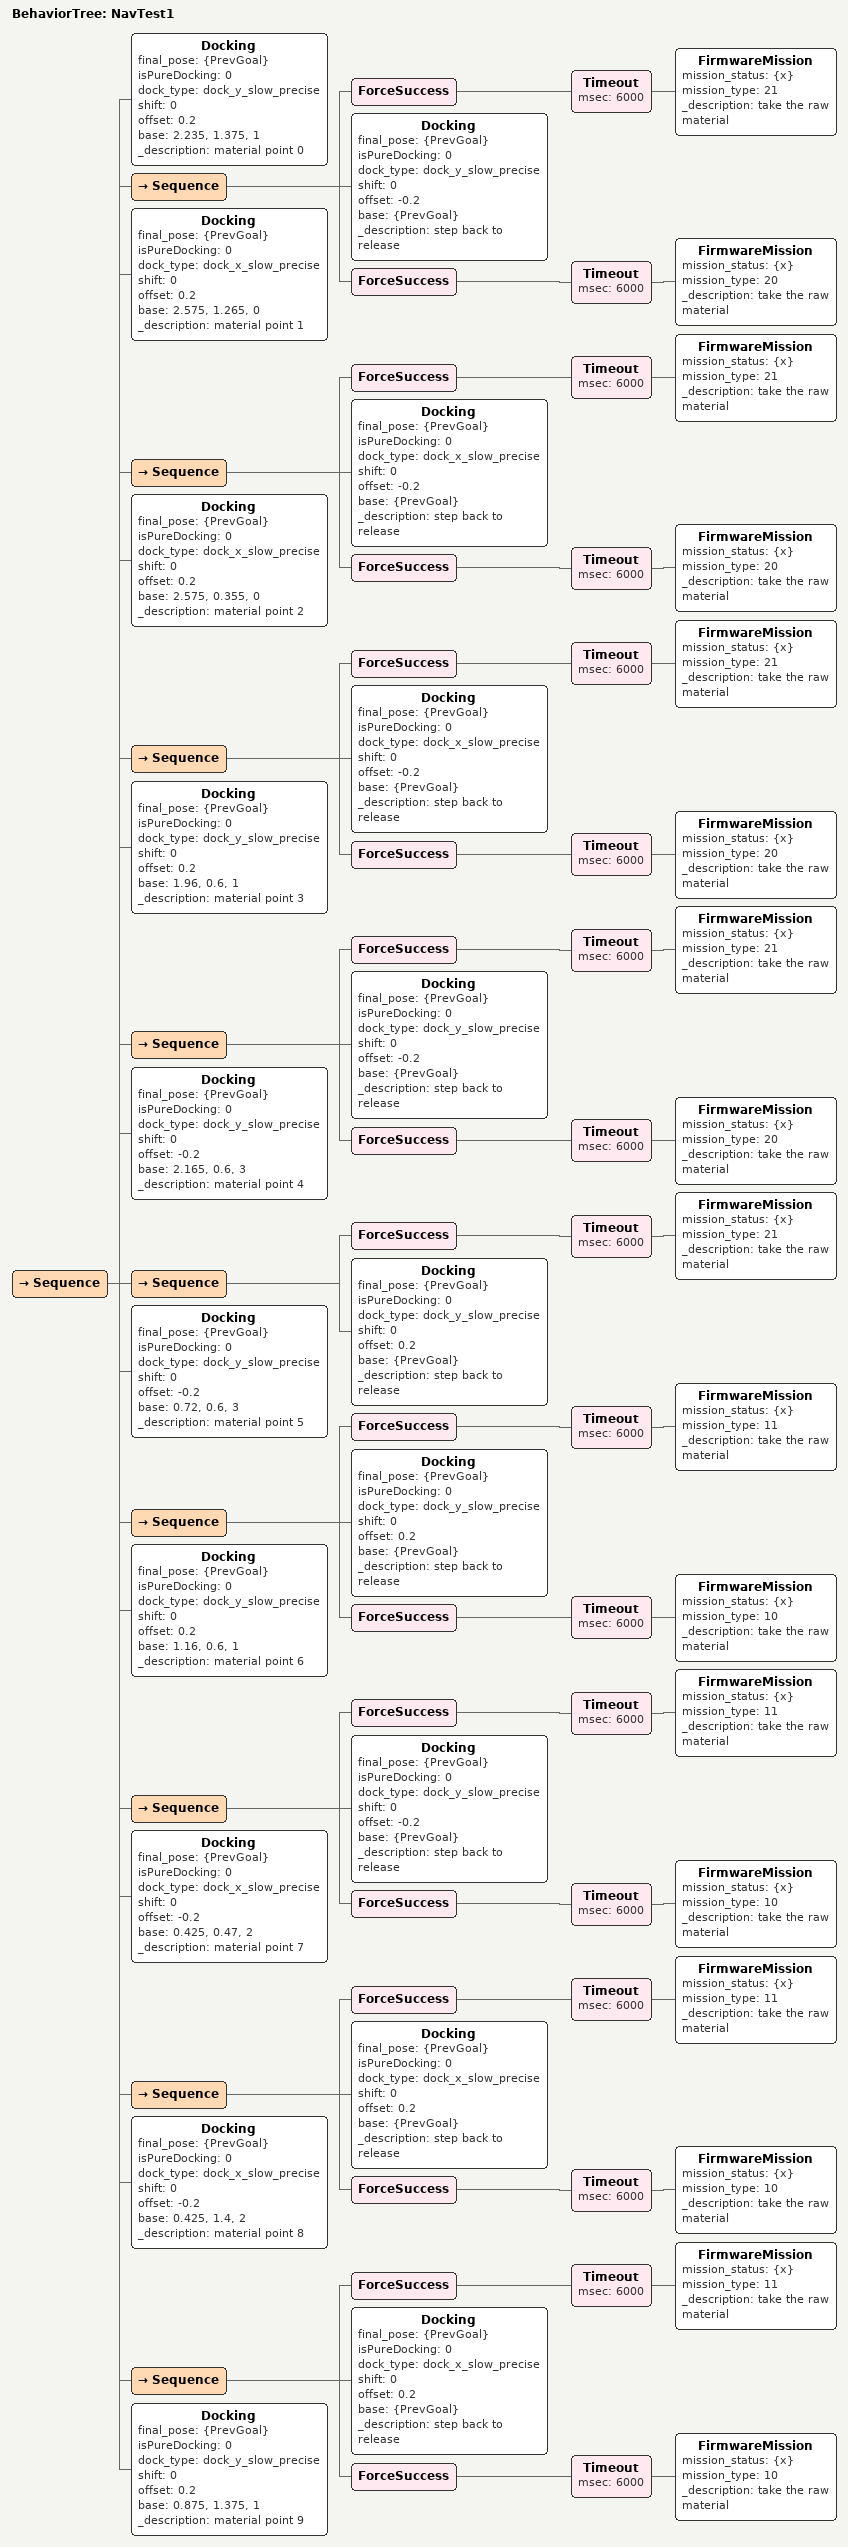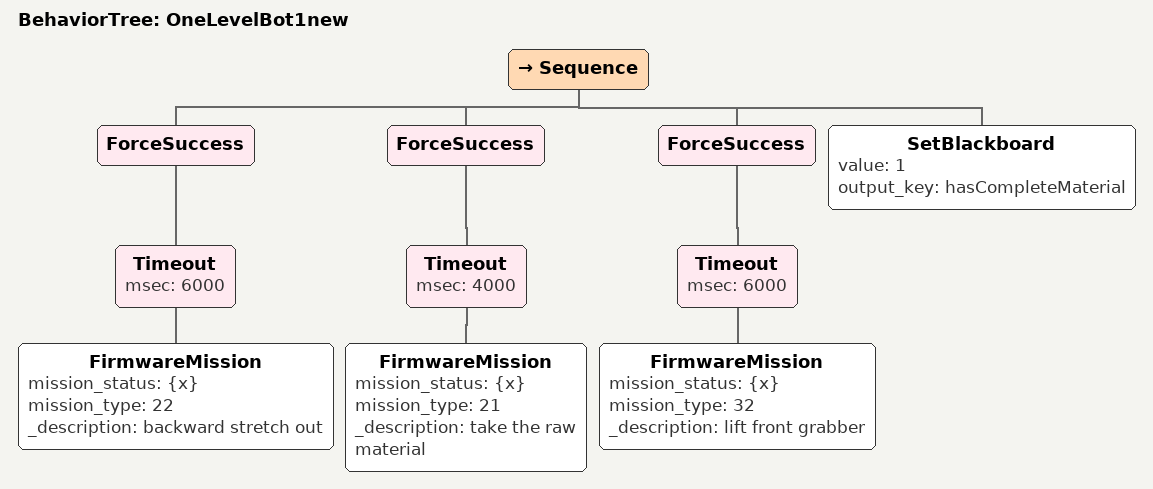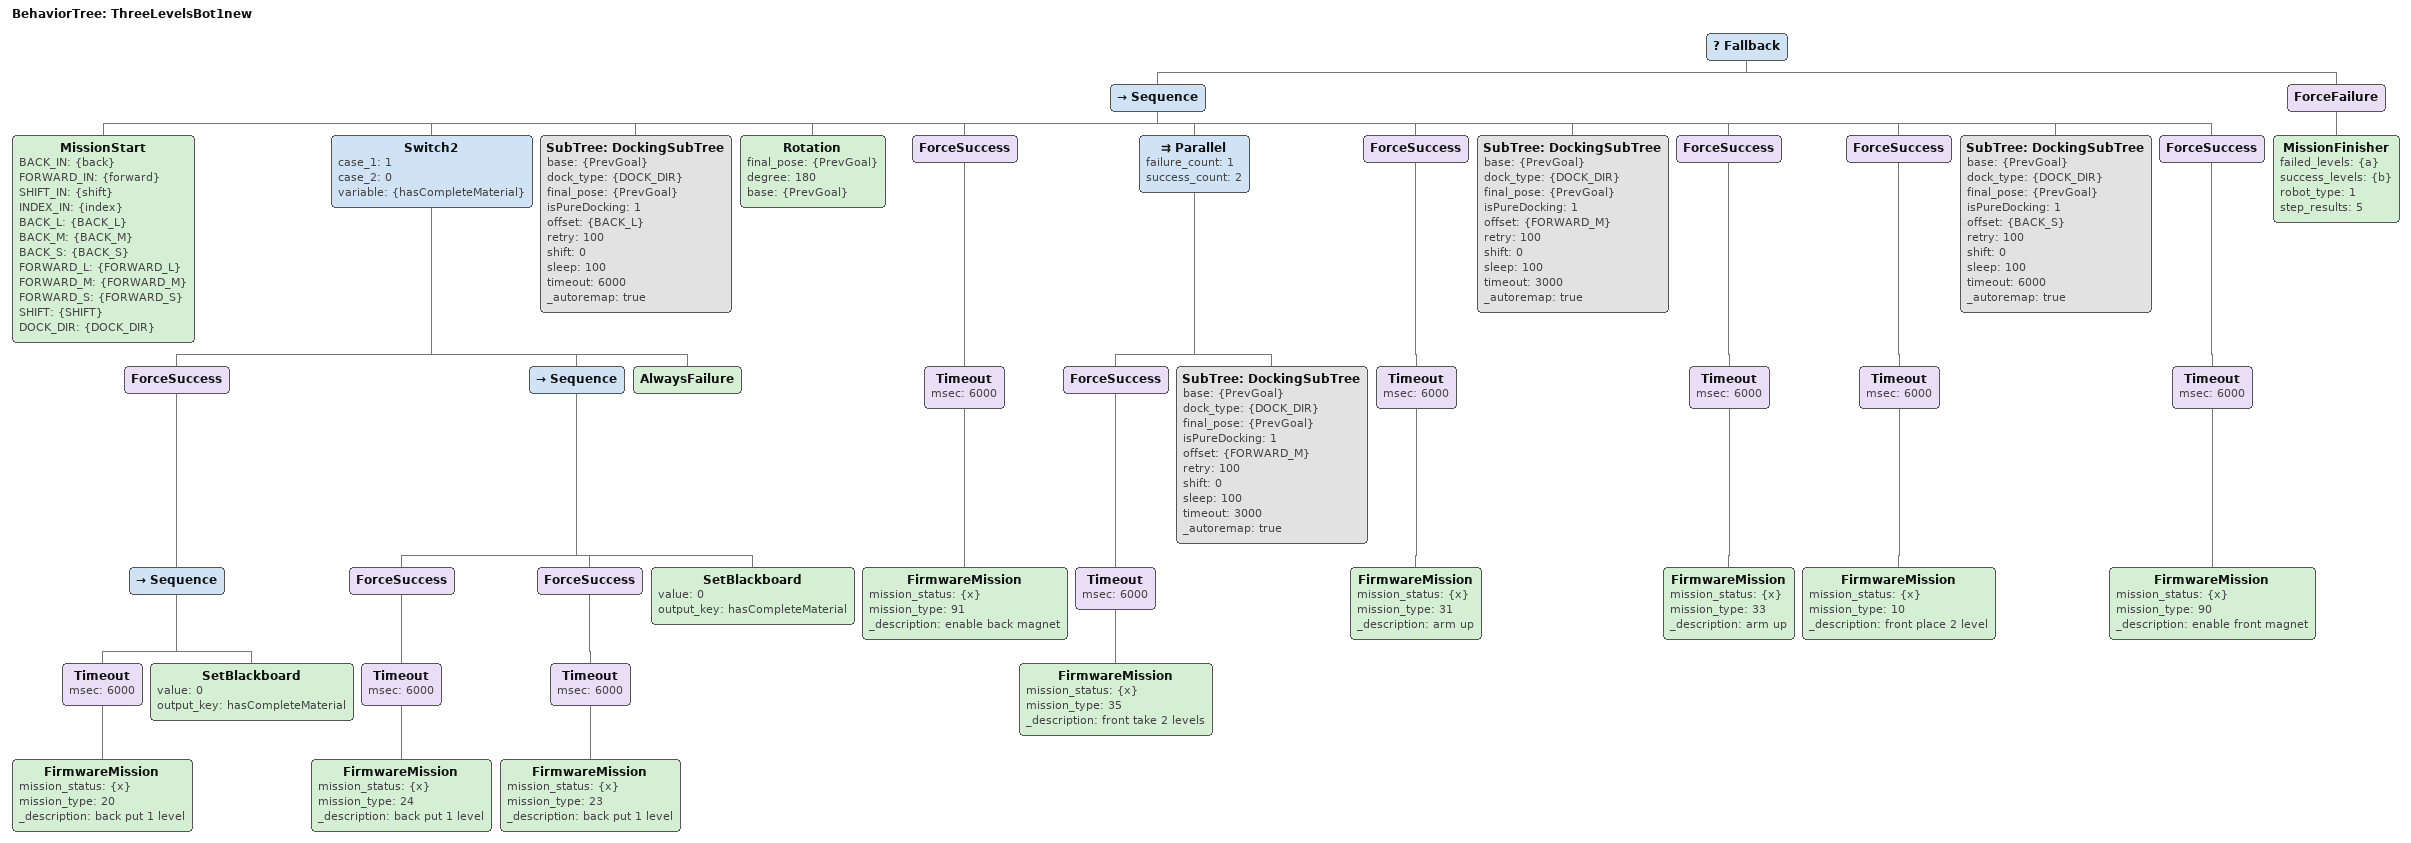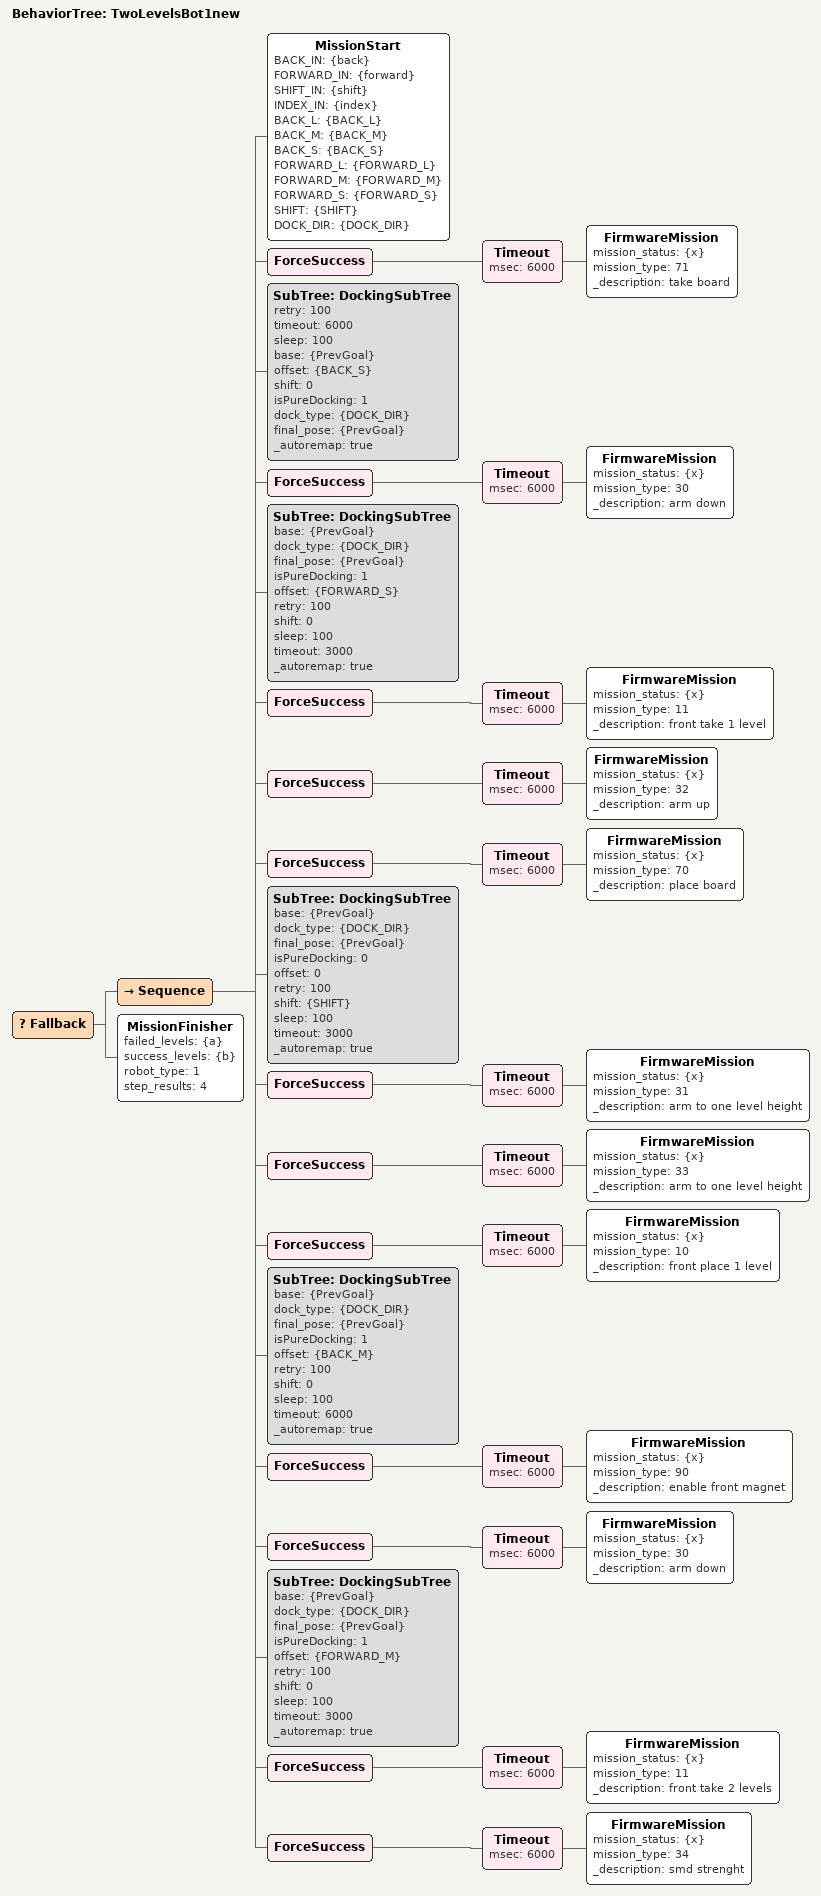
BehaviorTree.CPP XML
<BehaviorTree ID="NavTest1">
  <Sequence>
    <Docking final_pose="{PrevGoal}" isPureDocking="0" dock_type="dock_y_slow_precise" shift="0" offset="0.2" base="2.235, 1.375, 1" _description="material point 0"/>
    <Sequence>
      <ForceSuccess>
        <Timeout msec="6000">
          <FirmwareMission mission_status="{x}" mission_type="21" _description="take the raw material"/>
        </Timeout>
      </ForceSuccess>
      <Docking final_pose="{PrevGoal}" isPureDocking="0" dock_type="dock_y_slow_precise" shift="0" offset="-0.2" base="{PrevGoal}" _description="step back to release"/>
      <ForceSuccess>
        <Timeout msec="6000">
          <FirmwareMission mission_status="{x}" mission_type="20" _description="take the raw material"/>
        </Timeout>
      </ForceSuccess>
    </Sequence>
    <Docking final_pose="{PrevGoal}" isPureDocking="0" dock_type="dock_x_slow_precise" shift="0" offset="0.2" base="2.575, 1.265, 0" _description="material point 1"/>
    <Sequence>
      <ForceSuccess>
        <Timeout msec="6000">
          <FirmwareMission mission_status="{x}" mission_type="21" _description="take the raw material"/>
        </Timeout>
      </ForceSuccess>
      <Docking final_pose="{PrevGoal}" isPureDocking="0" dock_type="dock_x_slow_precise" shift="0" offset="-0.2" base="{PrevGoal}" _description="step back to release"/>
      <ForceSuccess>
        <Timeout msec="6000">
          <FirmwareMission mission_status="{x}" mission_type="20" _description="take the raw material"/>
        </Timeout>
      </ForceSuccess>
    </Sequence>
    <Docking final_pose="{PrevGoal}" isPureDocking="0" dock_type="dock_x_slow_precise" shift="0" offset="0.2" base="2.575, 0.355, 0" _description="material point 2"/>
    <Sequence>
      <ForceSuccess>
        <Timeout msec="6000">
          <FirmwareMission mission_status="{x}" mission_type="21" _description="take the raw material"/>
        </Timeout>
      </ForceSuccess>
      <Docking final_pose="{PrevGoal}" isPureDocking="0" dock_type="dock_x_slow_precise" shift="0" offset="-0.2" base="{PrevGoal}" _description="step back to release"/>
      <ForceSuccess>
        <Timeout msec="6000">
          <FirmwareMission mission_status="{x}" mission_type="20" _description="take the raw material"/>
        </Timeout>
      </ForceSuccess>
    </Sequence>
    <Docking final_pose="{PrevGoal}" isPureDocking="0" dock_type="dock_y_slow_precise" shift="0" offset="0.2" base="1.96, 0.6, 1" _description="material point 3"/>
    <Sequence>
      <ForceSuccess>
        <Timeout msec="6000">
          <FirmwareMission mission_status="{x}" mission_type="21" _description="take the raw material"/>
        </Timeout>
      </ForceSuccess>
      <Docking final_pose="{PrevGoal}" isPureDocking="0" dock_type="dock_y_slow_precise" shift="0" offset="-0.2" base="{PrevGoal}" _description="step back to release"/>
      <ForceSuccess>
        <Timeout msec="6000">
          <FirmwareMission mission_status="{x}" mission_type="20" _description="take the raw material"/>
        </Timeout>
      </ForceSuccess>
    </Sequence>
    <Docking final_pose="{PrevGoal}" isPureDocking="0" dock_type="dock_y_slow_precise" shift="0" offset="-0.2" base="2.165, 0.6, 3" _description="material point 4"/>
    <Sequence>
      <ForceSuccess>
        <Timeout msec="6000">
          <FirmwareMission mission_status="{x}" mission_type="21" _description="take the raw material"/>
        </Timeout>
      </ForceSuccess>
      <Docking final_pose="{PrevGoal}" isPureDocking="0" dock_type="dock_y_slow_precise" shift="0" offset="0.2" base="{PrevGoal}" _description="step back to release"/>
    </Sequence>
    <Docking final_pose="{PrevGoal}" isPureDocking="0" dock_type="dock_y_slow_precise" shift="0" offset="-0.2" base="0.72, 0.6, 3" _description="material point 5"/>
    <Sequence>
      <ForceSuccess>
        <Timeout msec="6000">
          <FirmwareMission mission_status="{x}" mission_type="11" _description="take the raw material"/>
        </Timeout>
      </ForceSuccess>
      <Docking final_pose="{PrevGoal}" isPureDocking="0" dock_type="dock_y_slow_precise" shift="0" offset="0.2" base="{PrevGoal}" _description="step back to release"/>
      <ForceSuccess>
        <Timeout msec="6000">
          <FirmwareMission mission_status="{x}" mission_type="10" _description="take the raw material"/>
        </Timeout>
      </ForceSuccess>
    </Sequence>
    <Docking final_pose="{PrevGoal}" isPureDocking="0" dock_type="dock_y_slow_precise" shift="0" offset="0.2" base="1.16, 0.6, 1" _description="material point 6"/>
    <Sequence>
      <ForceSuccess>
        <Timeout msec="6000">
          <FirmwareMission mission_status="{x}" mission_type="11" _description="take the raw material"/>
        </Timeout>
      </ForceSuccess>
      <Docking final_pose="{PrevGoal}" isPureDocking="0" dock_type="dock_y_slow_precise" shift="0" offset="-0.2" base="{PrevGoal}" _description="step back to release"/>
      <ForceSuccess>
        <Timeout msec="6000">
          <FirmwareMission mission_status="{x}" mission_type="10" _description="take the raw material"/>
        </Timeout>
      </ForceSuccess>
    </Sequence>
    <Docking final_pose="{PrevGoal}" isPureDocking="0" dock_type="dock_x_slow_precise" shift="0" offset="-0.2" base="0.425, 0.47, 2" _description="material point 7"/>
    <Sequence>
      <ForceSuccess>
        <Timeout msec="6000">
          <FirmwareMission mission_status="{x}" mission_type="11" _description="take the raw material"/>
        </Timeout>
      </ForceSuccess>
      <Docking final_pose="{PrevGoal}" isPureDocking="0" dock_type="dock_x_slow_precise" shift="0" offset="0.2" base="{PrevGoal}" _description="step back to release"/>
      <ForceSuccess>
        <Timeout msec="6000">
          <FirmwareMission mission_status="{x}" mission_type="10" _description="take the raw material"/>
        </Timeout>
      </ForceSuccess>
    </Sequence>
    <Docking final_pose="{PrevGoal}" isPureDocking="0" dock_type="dock_x_slow_precise" shift="0" offset="-0.2" base="0.425, 1.4, 2" _description="material point 8"/>
    <Sequence>
      <ForceSuccess>
        <Timeout msec="6000">
          <FirmwareMission mission_status="{x}" mission_type="11" _description="take the raw material"/>
        </Timeout>
      </ForceSuccess>
      <Docking final_pose="{PrevGoal}" isPureDocking="0" dock_type="dock_x_slow_precise" shift="0" offset="0.2" base="{PrevGoal}" _description="step back to release"/>
      <ForceSuccess>
        <Timeout msec="6000">
          <FirmwareMission mission_status="{x}" mission_type="10" _description="take the raw material"/>
        </Timeout>
      </ForceSuccess>
    </Sequence>
    <Docking final_pose="{PrevGoal}" isPureDocking="0" dock_type="dock_y_slow_precise" shift="0" offset="0.2" base="0.875, 1.375, 1" _description="material point 9"/>
  </Sequence>
</BehaviorTree>

<BehaviorTree ID="OneLevelBot1new">
  <Sequence>
    <ForceSuccess>
      <Timeout msec="6000">
        <FirmwareMission mission_status="{x}" mission_type="22" _description="backward stretch out"/>
      </Timeout>
    </ForceSuccess>
    <ForceSuccess>
      <Timeout msec="4000">
        <FirmwareMission mission_status="{x}" mission_type="21" _description="take the raw material"/>
      </Timeout>
    </ForceSuccess>
    <ForceSuccess>
      <Timeout msec="6000">
        <FirmwareMission mission_status="{x}" mission_type="32" _description="lift front grabber"/>
      </Timeout>
    </ForceSuccess>
    <SetBlackboard value="1" output_key="hasCompleteMaterial"/>
  </Sequence>
</BehaviorTree>

<BehaviorTree ID="ThreeLevelsBot1new">
  <Fallback>
    <Sequence>
      <MissionStart BACK_IN="{back}" FORWARD_IN="{forward}" SHIFT_IN="{shift}" INDEX_IN="{index}" BACK_L="{BACK_L}" BACK_M="{BACK_M}" BACK_S="{BACK_S}" FORWARD_L="{FORWARD_L}" FORWARD_M="{FORWARD_M}" FORWARD_S="{FORWARD_S}" SHIFT="{SHIFT}" DOCK_DIR="{DOCK_DIR}"/>
      <Switch2 case_1="1" case_2="0" variable="{hasCompleteMaterial}">
        <ForceSuccess>
          <Sequence>
            <Timeout msec="6000">
              <FirmwareMission mission_status="{x}" mission_type="20" _description="back put 1 level"/>
            </Timeout>
            <SetBlackboard value="0" output_key="hasCompleteMaterial"/>
          </Sequence>
        </ForceSuccess>
        <Sequence>
          <ForceSuccess>
            <Timeout msec="6000">
              <FirmwareMission mission_status="{x}" mission_type="24" _description="back put 1 level"/>
            </Timeout>
          </ForceSuccess>
          <ForceSuccess>
            <Timeout msec="6000">
              <FirmwareMission mission_status="{x}" mission_type="23" _description="back put 1 level"/>
            </Timeout>
          </ForceSuccess>
          <SetBlackboard value="0" output_key="hasCompleteMaterial"/>
        </Sequence>
        <AlwaysFailure/>
      </Switch2>
      <SubTree ID="DockingSubTree" base="{PrevGoal}" dock_type="{DOCK_DIR}" final_pose="{PrevGoal}" isPureDocking="1" offset="{BACK_L}" retry="100" shift="0" sleep="100" timeout="6000" _autoremap="true"/>
      <Rotation final_pose="{PrevGoal}" degree="180" base="{PrevGoal}"/>
      <ForceSuccess>
        <Timeout msec="6000">
          <FirmwareMission mission_status="{x}" mission_type="91" _description="enable back magnet "/>
        </Timeout>
      </ForceSuccess>
      <Parallel failure_count="1" success_count="2">
        <ForceSuccess>
          <Timeout msec="6000">
            <FirmwareMission mission_status="{x}" mission_type="35" _description="front take 2 levels"/>
          </Timeout>
        </ForceSuccess>
        <SubTree ID="DockingSubTree" base="{PrevGoal}" dock_type="{DOCK_DIR}" final_pose="{PrevGoal}" isPureDocking="1" offset="{FORWARD_M}" retry="100" shift="0" sleep="100" timeout="3000" _autoremap="true"/>
      </Parallel>
      <ForceSuccess>
        <Timeout msec="6000">
          <FirmwareMission mission_status="{x}" mission_type="31" _description="arm up"/>
        </Timeout>
      </ForceSuccess>
      <SubTree ID="DockingSubTree" base="{PrevGoal}" dock_type="{DOCK_DIR}" final_pose="{PrevGoal}" isPureDocking="1" offset="{FORWARD_M}" retry="100" shift="0" sleep="100" timeout="3000" _autoremap="true"/>
      <ForceSuccess>
        <Timeout msec="6000">
          <FirmwareMission mission_status="{x}" mission_type="33" _description="arm up"/>
        </Timeout>
      </ForceSuccess>
      <ForceSuccess>
        <Timeout msec="6000">
          <FirmwareMission mission_status="{x}" mission_type="10" _description="front place 2 level"/>
        </Timeout>
      </ForceSuccess>
      <SubTree ID="DockingSubTree" base="{PrevGoal}" dock_type="{DOCK_DIR}" final_pose="{PrevGoal}" isPureDocking="1" offset="{BACK_S}" retry="100" shift="0" sleep="100" timeout="6000" _autoremap="true"/>
      <ForceSuccess>
        <Timeout msec="6000">
          <FirmwareMission mission_status="{x}" mission_type="90" _description="enable front magnet "/>
        </Timeout>
      </ForceSuccess>
    </Sequence>
    <ForceFailure>
      <MissionFinisher failed_levels="{a}" success_levels="{b}" robot_type="1" step_results="5"/>
    </ForceFailure>
  </Fallback>
</BehaviorTree>

<BehaviorTree ID="TwoLevelsBot1new">
  <Fallback>
    <Sequence>
      <MissionStart BACK_IN="{back}" FORWARD_IN="{forward}" SHIFT_IN="{shift}" INDEX_IN="{index}" BACK_L="{BACK_L}" BACK_M="{BACK_M}" BACK_S="{BACK_S}" FORWARD_L="{FORWARD_L}" FORWARD_M="{FORWARD_M}" FORWARD_S="{FORWARD_S}" SHIFT="{SHIFT}" DOCK_DIR="{DOCK_DIR}"/>
      <ForceSuccess>
        <Timeout msec="6000">
          <FirmwareMission mission_status="{x}" mission_type="71" _description="take board"/>
        </Timeout>
      </ForceSuccess>
      <SubTree ID="DockingSubTree" retry="100" timeout="6000" sleep="100" base="{PrevGoal}" offset="{BACK_S}" shift="0" isPureDocking="1" dock_type="{DOCK_DIR}" final_pose="{PrevGoal}" _autoremap="true"/>
      <ForceSuccess>
        <Timeout msec="6000">
          <FirmwareMission mission_status="{x}" mission_type="30" _description="arm down"/>
        </Timeout>
      </ForceSuccess>
      <SubTree ID="DockingSubTree" base="{PrevGoal}" dock_type="{DOCK_DIR}" final_pose="{PrevGoal}" isPureDocking="1" offset="{FORWARD_S}" retry="100" shift="0" sleep="100" timeout="3000" _autoremap="true"/>
      <ForceSuccess>
        <Timeout msec="6000">
          <FirmwareMission mission_status="{x}" mission_type="11" _description="front take 1 level"/>
        </Timeout>
      </ForceSuccess>
      <ForceSuccess>
        <Timeout msec="6000">
          <FirmwareMission mission_status="{x}" mission_type="32" _description="arm up"/>
        </Timeout>
      </ForceSuccess>
      <ForceSuccess>
        <Timeout msec="6000">
          <FirmwareMission mission_status="{x}" mission_type="70" _description="place board"/>
        </Timeout>
      </ForceSuccess>
      <SubTree ID="DockingSubTree" base="{PrevGoal}" dock_type="{DOCK_DIR}" final_pose="{PrevGoal}" isPureDocking="0" offset="0" retry="100" shift="{SHIFT}" sleep="100" timeout="3000" _autoremap="true"/>
      <ForceSuccess>
        <Timeout msec="6000">
          <FirmwareMission mission_status="{x}" mission_type="31" _description="arm to one level height"/>
        </Timeout>
      </ForceSuccess>
      <ForceSuccess>
        <Timeout msec="6000">
          <FirmwareMission mission_status="{x}" mission_type="33" _description="arm to one level height"/>
        </Timeout>
      </ForceSuccess>
      <ForceSuccess>
        <Timeout msec="6000">
          <FirmwareMission mission_status="{x}" mission_type="10" _description="front place 1 level"/>
        </Timeout>
      </ForceSuccess>
      <SubTree ID="DockingSubTree" base="{PrevGoal}" dock_type="{DOCK_DIR}" final_pose="{PrevGoal}" isPureDocking="1" offset="{BACK_M}" retry="100" shift="0" sleep="100" timeout="6000" _autoremap="true"/>
      <ForceSuccess>
        <Timeout msec="6000">
          <FirmwareMission mission_status="{x}" mission_type="90" _description="enable front magnet "/>
        </Timeout>
      </ForceSuccess>
      <ForceSuccess>
        <Timeout msec="6000">
          <FirmwareMission mission_status="{x}" mission_type="30" _description="arm down"/>
        </Timeout>
      </ForceSuccess>
      <SubTree ID="DockingSubTree" base="{PrevGoal}" dock_type="{DOCK_DIR}" final_pose="{PrevGoal}" isPureDocking="1" offset="{FORWARD_M}" retry="100" shift="0" sleep="100" timeout="3000" _autoremap="true"/>
      <ForceSuccess>
        <Timeout msec="6000">
          <FirmwareMission mission_status="{x}" mission_type="11" _description="front take 2 levels"/>
        </Timeout>
      </ForceSuccess>
      <ForceSuccess>
        <Timeout msec="6000">
          <FirmwareMission mission_status="{x}" mission_type="34" _description="smd strenght"/>
        </Timeout>
      </ForceSuccess>
    </Sequence>
    <MissionFinisher failed_levels="{a}" success_levels="{b}" robot_type="1" step_results="4"/>
  </Fallback>
</BehaviorTree>
